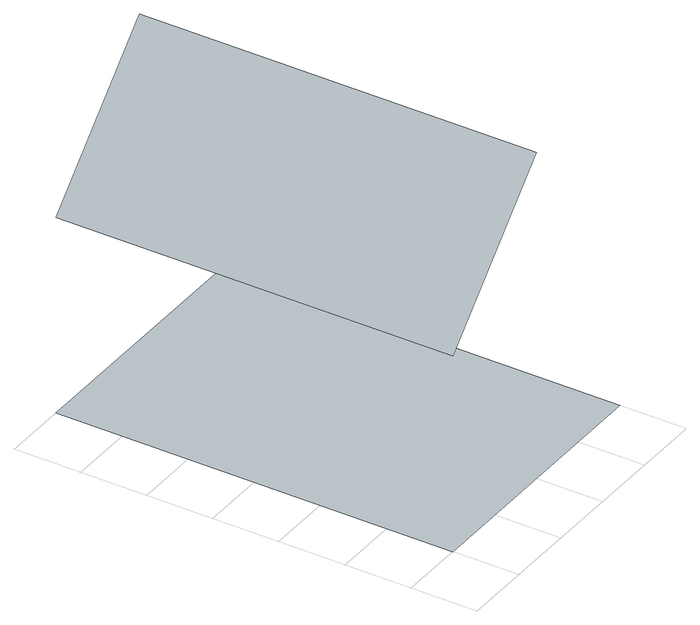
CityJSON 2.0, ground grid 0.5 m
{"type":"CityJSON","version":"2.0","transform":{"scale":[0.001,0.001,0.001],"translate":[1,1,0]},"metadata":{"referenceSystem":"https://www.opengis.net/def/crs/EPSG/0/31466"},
"CityObjects":{
"object1":{"type":"GenericCityObject","attributes":{"Gas volume":4334.99,"Gas Type":"Type 55","function":"gas tank"},"geometry":[{"type":"MultiSurface","lod":"1","boundaries":[[[0,1,2,3]],[[4,5,6,7]]]}]}
},
"vertices":[
[0,3000,0],[2000,3000,0],[2000,0,0],[0,0,0],[1000,3000,2500],[0,3000,1500],[0,0,1500],[1000,0,2500]
]}
